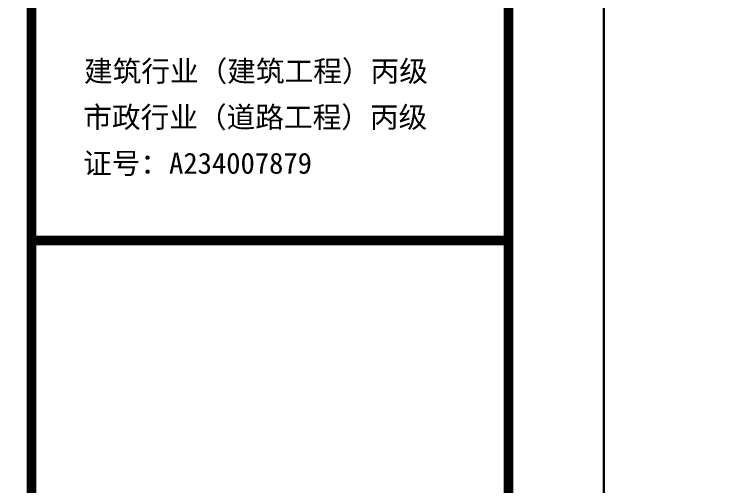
# Model space of a CAD drawing. Extents: x -137808 to 103746506, y -332957 to -111547.
# Drawn here: x -13423 to -6021, y -171388 to -166439 of the extents above; entities that cross this region are included whole.
import ezdxf

# ---------------------------------------------------------------- set-up
doc = ezdxf.new("R2010")
doc.units = 0
doc.header["$LTSCALE"] = 25
doc.header["$MEASUREMENT"] = 0
doc.layers.get('0').update_dxf_attribs({"linetype": 'CONTINUOUS'})
doc.layers.add('PUB_TITLE', color=4, linetype='CONTINUOUS')
doc.styles.add('仿宋', font='')
doc.styles.get('仿宋').set_extended_font_data('FangSong')

# ---------------------------------------------------------------- blocks, each defined once
blk = doc.blocks.new('tjnhty')
at = {"const_width": 100}
for points in [[(1267556.7, -1732652.9), (1267556.7, -1772652.9)], [(1267556.7, -1750595), (1272550.7, -1750595)]]:
    blk.add_lwpolyline(points, dxfattribs=at)
blk.add_lwpolyline([(1267556.7, -1732652.9), (1272550.7, -1732652.9), (1272550.7, -1772652.9), (1267556.7, -1772652.9)], close=True, dxfattribs=at)
at = {"style": '仿宋'}
for s, p in [('建筑行业（建筑工程）丙级', (1268106.2, -1748932.7)), ('市政行业（道路工程）丙级', (1268099.2, -1749414.4)), ('证号：A234007879', (1268096.6, -1749897))]:
    blk.add_text(s, height=220, dxfattribs=at).set_placement(p)

msp = doc.modelspace()

# ---------------------------------------------------------------- linework, layer by layer
at = {"layer": 'PUB_TITLE'}
for points in [[(-66646.4, -191865.8), (-7246.4, -191865.8), (-7246.4, -149865.8), (-66646.4, -149865.8)], [(-66646.4, -191865.8), (-7246.4, -191865.8), (-7246.4, -149865.8), (-66646.4, -149865.8)], [(-7246.4, -191865.8), (52153.6, -191865.8), (52153.6, -149865.8), (-7246.4, -149865.8)], [(-7246.4, -191865.8), (52153.6, -191865.8), (52153.6, -149865.8), (-7246.4, -149865.8)]]:
    msp.add_lwpolyline(points, close=True, dxfattribs=at)
at = {"layer": 'PUB_TITLE', "const_width": 100}
msp.add_lwpolyline([(-64146.4, -190865.8), (-8246.4, -190865.8), (-8246.4, -150865.8), (-64146.4, -150865.8)], close=True, dxfattribs=at)
msp.add_lwpolyline([(-64146.4, -190865.8), (-8246.4, -190865.8), (-8246.4, -150865.8), (-64146.4, -150865.8)], close=True, dxfattribs=at)

# ---------------------------------------------------------------- block references
msp.add_blockref('tjnhty', (-1280797.1, 1581787.1))
msp.add_blockref('tjnhty', (-1280797.1, 1581787.1))

doc.saveas('drawing.dxf')
